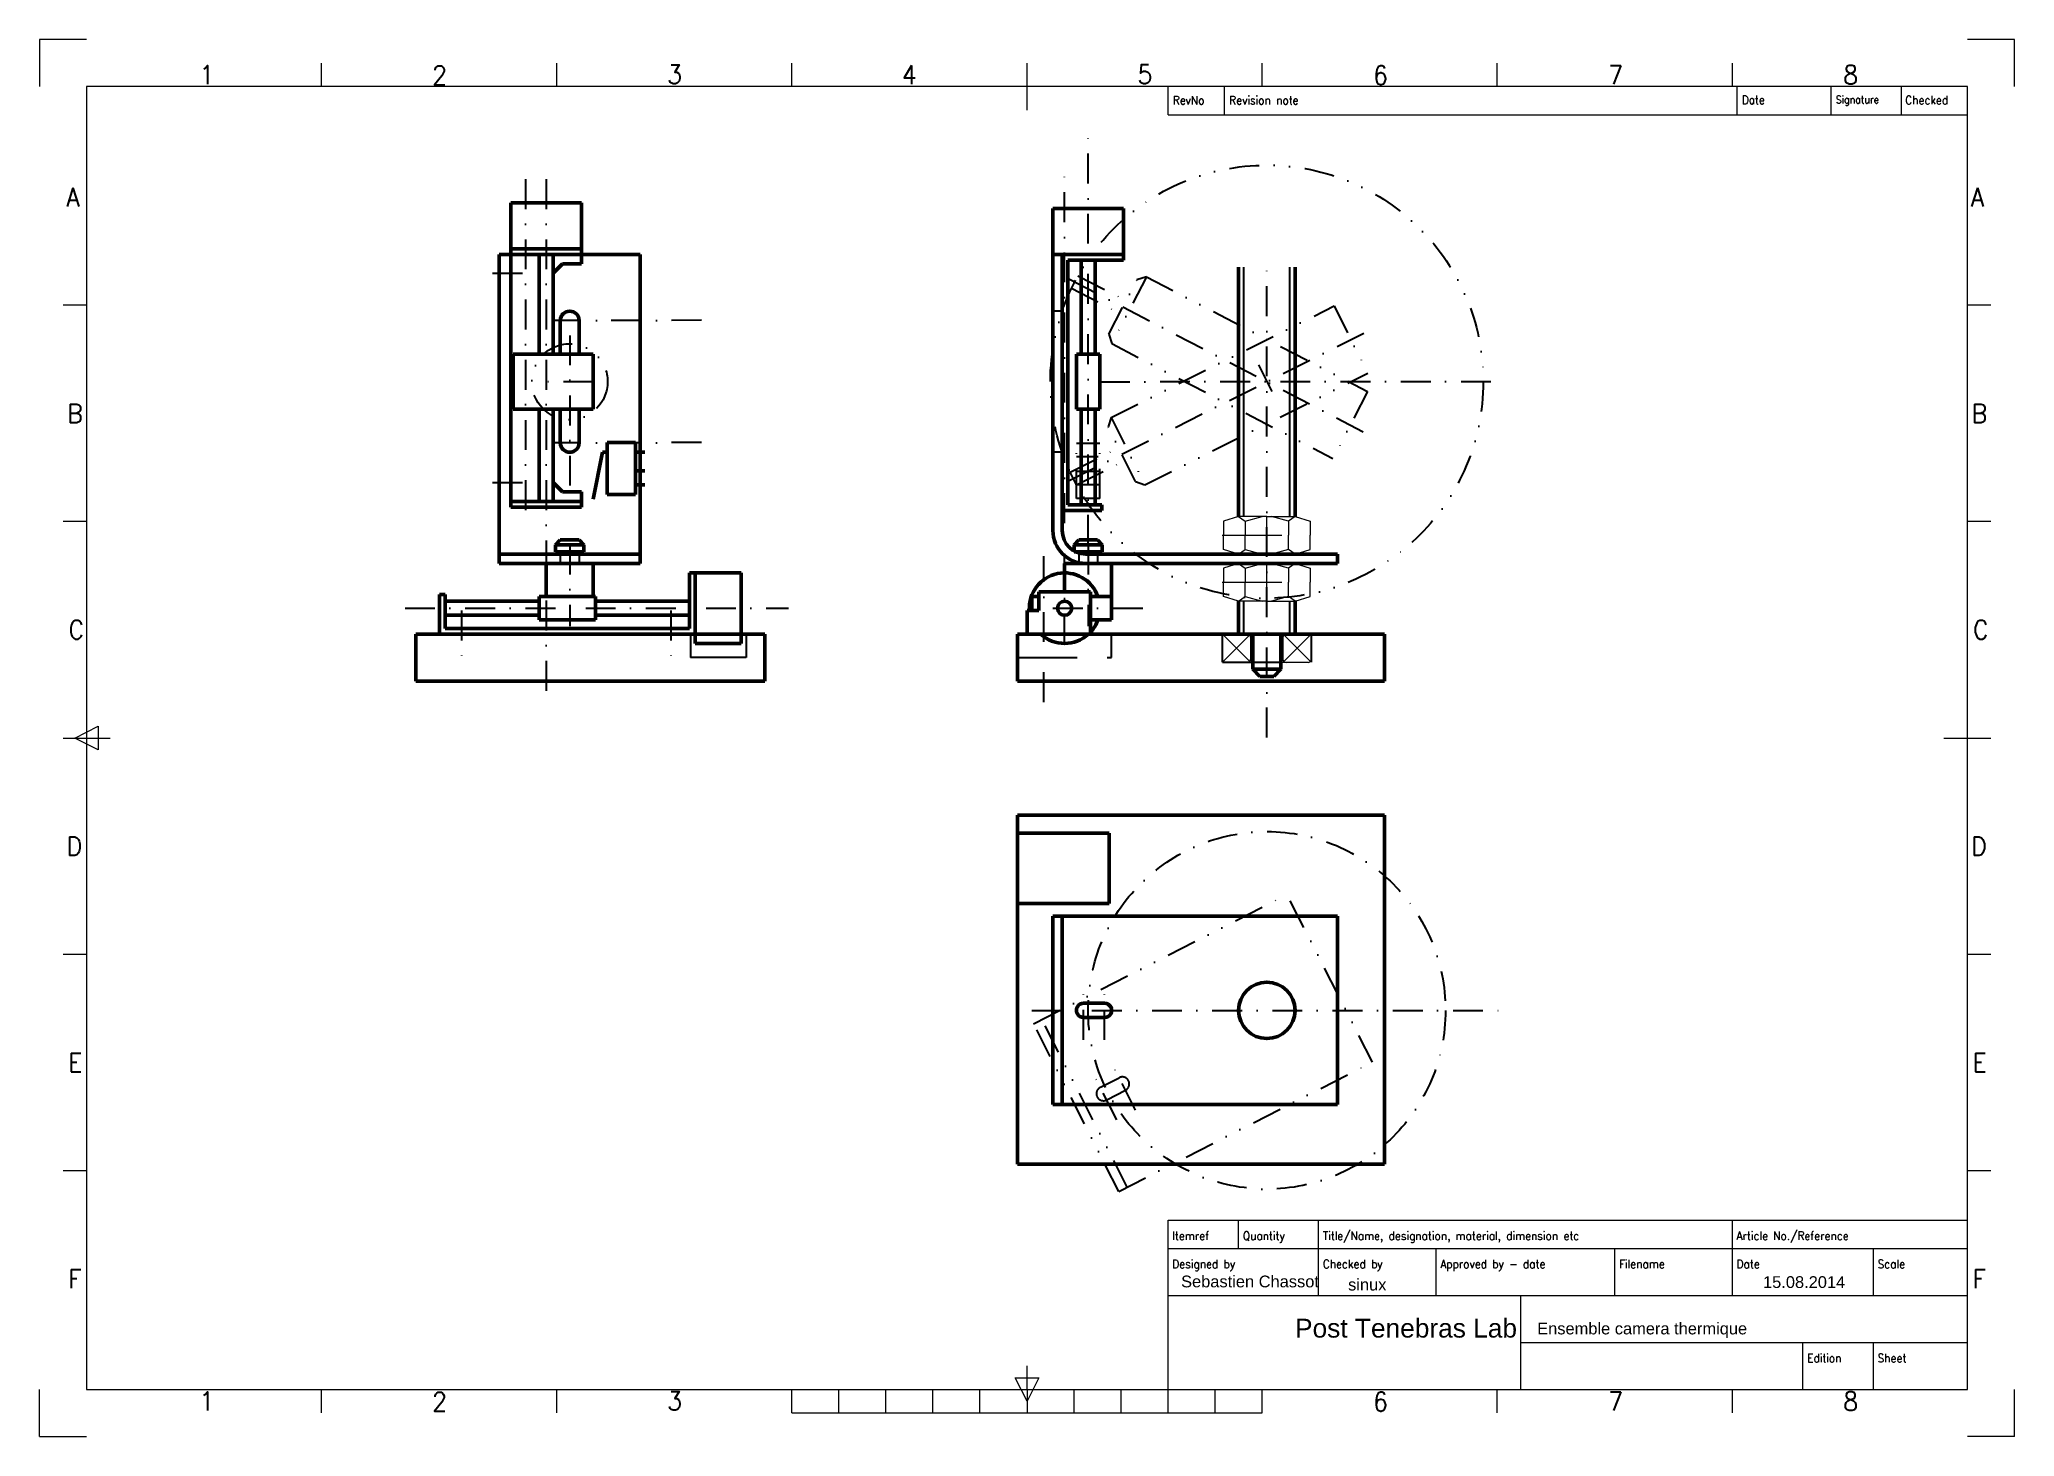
# Model space of a CAD drawing. Header units: millimetres. Extents: x 0 to 420, y 0 to 297.
import ezdxf

# ---------------------------------------------------------------- set-up
doc = ezdxf.new("R2010")
doc.units = ezdxf.units.MM
for name, pattern in [('DASHDOT', [25.4, 12.7, -6.35, 0, -6.35]), ('DASHDOT2', [12.7, 6.35, -3.175, 0, -3.175]), ('DASHED', [19.05, 12.7, -6.35]), ('DIVIDE2', [15.875, 6.35, -3.175, 0, -3.175, 0, -3.175])]:
    doc.linetypes.add(name, pattern=pattern)
doc.layers.get('0').update_dxf_attribs({"linetype": 'CONTINUOUS', "lineweight": 25, "true_color": 0xffffff})
for name, color, linetype, lineweight, true_color in [('_stretch_lr_8', 2, 'DASHDOT', 5, 0xffff00), ('AUXILIARY', 12, 'DASHDOT', 5, 0xa50000), ('axes', 2, 'DASHDOT2', 25, 0xffff00), ('continu', 3, 'CONTINUOUS', 50, 0x00ff00), ('CONTOUR', 7, 'CONTINUOUS', 5, 0xffffff), ('cot', 2, 'CONTINUOUS', 25, 0xffff00), ('FRAME050', 6, 'CONTINUOUS', 25, 0xff00ff), ('FRAME070', 5, 'CONTINUOUS', 0, 0x0000ff), ('FRAME200', 8, 'CONTINUOUS', 0, 0x7f7f7f), ('hidden', 2, 'DASHED', 25, 0xffff00), ('phantom', 2, 'DIVIDE2', 25, 0xffff00), ('SOLID', 7, 'CONTINUOUS', 0, 0xffffff)]:
    doc.layers.add(name, color=color, linetype=linetype, lineweight=lineweight, true_color=true_color)
doc.styles.add('textstyle45', font='')
doc.styles.add('textstyle46', font='')
doc.styles.add('textstyle47', font='')
doc.styles.add('textstyle48', font='')
doc.styles.add('textstyle49', font='')
doc.styles.add('textstyle50', font='')
doc.styles.add('textstyle51', font='')
doc.styles.add('textstyle52', font='')
doc.styles.add('textstyle53', font='')
doc.styles.add('textstyle54', font='')
doc.styles.add('textstyle55', font='')
doc.styles.add('textstyle56', font='')
doc.styles.add('textstyle57', font='')
doc.styles.add('textstyle58', font='')
doc.styles.add('textstyle59', font='')
doc.styles.add('textstyle60', font='')
doc.styles.add('textstyle61', font='')
doc.styles.add('textstyle62', font='')
doc.styles.add('textstyle63', font='')
doc.styles.add('textstyle64', font='')
doc.styles.add('textstyle65', font='')
doc.styles.add('textstyle66', font='')
doc.styles.add('textstyle67', font='')
doc.styles.add('textstyle68', font='')
doc.styles.add('textstyle69', font='')
doc.styles.add('textstyle70', font='')
doc.styles.add('textstyle71', font='')
doc.styles.add('textstyle72', font='')
doc.styles.add('textstyle73', font='')
doc.styles.add('textstyle74', font='')
doc.styles.add('textstyle75', font='')
doc.styles.add('textstyle76', font='')
doc.styles.add('textstyle77', font='')
doc.styles.add('textstyle78', font='')
doc.styles.add('textstyle79', font='')
doc.styles.add('textstyle80', font='')
doc.styles.add('textstyle81', font='')
doc.styles.add('textstyle82', font='')
doc.styles.add('textstyle83', font='')
doc.styles.add('textstyle84', font='')
doc.styles.add('textstyle85', font='')
doc.styles.add('textstyle86', font='')
doc.styles.add('textstyle87', font='')
doc.styles.add('textstyle88', font='')
doc.styles.add('textstyle89', font='')
doc.styles.add('textstyle90', font='')
doc.styles.add('textstyle91', font='')
doc.styles.add('textstyle92', font='')
doc.styles.get('textstyle45').set_extended_font_data('Standard')
doc.styles.get('textstyle46').set_extended_font_data('Standard')
doc.styles.get('textstyle47').set_extended_font_data('Standard')
doc.styles.get('textstyle48').set_extended_font_data('Standard')
doc.styles.get('textstyle49').set_extended_font_data('Standard')
doc.styles.get('textstyle50').set_extended_font_data('Standard')
doc.styles.get('textstyle51').set_extended_font_data('Standard')
doc.styles.get('textstyle52').set_extended_font_data('Standard')
doc.styles.get('textstyle53').set_extended_font_data('Standard')
doc.styles.get('textstyle54').set_extended_font_data('Standard')
doc.styles.get('textstyle55').set_extended_font_data('Standard')
doc.styles.get('textstyle56').set_extended_font_data('Standard')
doc.styles.get('textstyle57').set_extended_font_data('Standard')
doc.styles.get('textstyle58').set_extended_font_data('Standard')
doc.styles.get('textstyle59').set_extended_font_data('Standard')
doc.styles.get('textstyle60').set_extended_font_data('Standard')
doc.styles.get('textstyle61').set_extended_font_data('Standard')
doc.styles.get('textstyle62').set_extended_font_data('Standard')
doc.styles.get('textstyle63').set_extended_font_data('Standard')
doc.styles.get('textstyle64').set_extended_font_data('Standard')
doc.styles.get('textstyle65').set_extended_font_data('Standard')
doc.styles.get('textstyle66').set_extended_font_data('Standard')
doc.styles.get('textstyle67').set_extended_font_data('Standard')
doc.styles.get('textstyle68').set_extended_font_data('Standard')
doc.styles.get('textstyle69').set_extended_font_data('Standard')
doc.styles.get('textstyle70').set_extended_font_data('Standard')
doc.styles.get('textstyle71').set_extended_font_data('Standard')
doc.styles.get('textstyle72').set_extended_font_data('Standard')
doc.styles.get('textstyle73').set_extended_font_data('Standard')
doc.styles.get('textstyle74').set_extended_font_data('Standard')
doc.styles.get('textstyle75').set_extended_font_data('Standard')
doc.styles.get('textstyle76').set_extended_font_data('Standard')
doc.styles.get('textstyle77').set_extended_font_data('Standard')
doc.styles.get('textstyle78').set_extended_font_data('Standard')
doc.styles.get('textstyle79').set_extended_font_data('Standard')
doc.styles.get('textstyle80').set_extended_font_data('Standard')
doc.styles.get('textstyle81').set_extended_font_data('Standard')
doc.styles.get('textstyle82').set_extended_font_data('Standard')
doc.styles.get('textstyle83').set_extended_font_data('Standard')
doc.styles.get('textstyle84').set_extended_font_data('Standard')
doc.styles.get('textstyle85').set_extended_font_data('Standard')
doc.styles.get('textstyle86').set_extended_font_data('Standard')
doc.styles.get('textstyle87').set_extended_font_data('Standard')
doc.styles.get('textstyle88').set_extended_font_data('Helvetica')
doc.styles.get('textstyle89').set_extended_font_data('Helvetica')
doc.styles.get('textstyle90').set_extended_font_data('Helvetica')
doc.styles.get('textstyle91').set_extended_font_data('Helvetica')
doc.styles.get('textstyle92').set_extended_font_data('Helvetica')

# ---------------------------------------------------------------- blocks, each defined once
blk = doc.blocks.new('iso_en_a3')
at = {"layer": 'FRAME050', "color": 0, "linetype": 'CONTINUOUS', "lineweight": 0}
for p, q in [((60, 287), (60, 292)), ((110, 287), (110, 292)), ((160, 287), (160, 292)), ((210, 282), (210, 292)), ((260, 287), (260, 292)), ((310, 287), (310, 292)), ((360, 287), (360, 292)), ((10, 240.5), (5, 240.5)), ((415, 240.5), (410, 240.5)), ((10, 194.5), (5, 194.5)), ((415, 194.5), (410, 194.5)), ((5, 148.5), (15, 148.5)), ((7.5, 148.5), (12.5, 151)), ((12.5, 146), (7.5, 148.5)), ((12.5, 151), (12.5, 146)), ((405, 148.5), (415, 148.5)), ((10, 102.5), (5, 102.5)), ((415, 102.5), (410, 102.5)), ((10, 56.5), (5, 56.5)), ((415, 56.5), (410, 56.5)), ((210, 10), (210, 15)), ((60, 5), (60, 10)), ((110, 5), (110, 10)), ((160, 5), (160, 10)), ((170, 5), (170, 10)), ((180, 5), (180, 10)), ((190, 5), (190, 10)), ((200, 5), (200, 10)), ((210, 7.5), (207.5, 12.5)), ((207.5, 12.5), (212.5, 12.5)), ((212.5, 12.5), (210, 7.5)), ((210, 10), (210, 5)), ((220, 5), (220, 10)), ((230, 5), (230, 10)), ((240, 5), (240, 10)), ((250, 5), (250, 10)), ((260, 5), (260, 10)), ((310, 5), (310, 10)), ((360, 5), (360, 10)), ((160, 5), (260, 5))]:
    blk.add_line(p, q, dxfattribs=at)
at = {"layer": 'FRAME070', "color": 0, "linetype": 'CONTINUOUS', "lineweight": 0}
for p, q in [((410, 287), (10, 287)), ((10, 287), (10, 10)), ((240, 281), (240, 287)), ((252, 281), (252, 287)), ((361, 281), (361, 287)), ((381, 281), (381, 287)), ((396, 281), (396, 287)), ((410, 10), (410, 287)), ((240, 281), (410, 281)), ((240, 46), (410, 46)), ((240, 40), (240, 46)), ((255, 40), (255, 46)), ((272, 40), (272, 46)), ((360, 40), (360, 46)), ((240, 40), (410, 40)), ((240, 10), (240, 40)), ((272, 30), (272, 40)), ((297, 30), (297, 40)), ((335, 30), (335, 40)), ((360, 30), (360, 40)), ((390, 30), (390, 40)), ((240, 30), (410, 30)), ((315, 10), (315, 30)), ((315, 20), (410, 20)), ((375, 10), (375, 20)), ((390, 10), (390, 20)), ((10, 10), (410, 10))]:
    blk.add_line(p, q, dxfattribs=at)
at = {"layer": 'FRAME200', "color": 0, "linetype": 'CONTINUOUS', "lineweight": 0}
for p, q in [((10, 297), (0, 297)), ((0, 297), (0, 287)), ((420, 297), (410, 297)), ((420, 287), (420, 297)), ((0, 0), (0, 10)), ((420, 0), (420, 10)), ((0, 0), (10, 0)), ((420, 0), (410, 0))]:
    blk.add_line(p, q, dxfattribs=at)
at = {"color": 0, "linetype": 'CONTINUOUS', "lineweight": 0, "width": 100, "attachment_point": 1}
for s, insert, char_height, style in [('RevNo', (241, 284.982877), 1.8, 'textstyle46'), ('Revision note', (253, 284.982877), 1.8, 'textstyle47'), ('Date', (362, 285.074015), 1.8, 'textstyle50'), ('Signature', (382, 285.028446), 1.6, 'textstyle48'), ('Checked', (396.764012, 285.028446), 1.8, 'textstyle49'), ('Itemref', (240.90424, 43.576266), 1.8, 'textstyle51'), ('Quantity', (255.90424, 43.576266), 1.8, 'textstyle52'), ('Title/Name, designation, material, dimension etc', (272.90424, 43.576266), 1.8, 'textstyle58'), ('Article No./Reference', (360.90424, 43.576266), 1.8, 'textstyle59'), ('Designed by', (240.90424, 37.576266), 1.8, 'textstyle53'), ('Checked by', (272.90424, 37.576266), 1.8, 'textstyle54'), ('Approved by - date', (297.90424, 37.576266), 1.8, 'textstyle55'), ('Filename', (335.90424, 37.576266), 1.8, 'textstyle56'), ('Date', (360.90424, 37.576266), 1.8, 'textstyle57'), ('Scale', (390.90424, 37.576266), 1.8, 'textstyle60'), ('Edition', (375.90424, 17.576266), 1.8, 'textstyle61'), ('Sheet', (390.90424, 17.576266), 1.8, 'textstyle62')]:
    blk.add_mtext(s, dxfattribs=dict(at, insert=insert, char_height=char_height, style=style))
at = {"layer": 'FRAME050', "color": 0, "linetype": 'CONTINUOUS', "lineweight": 0, "char_height": 4, "width": 100, "attachment_point": 7}
for s, insert, style in [('1', (34, 287.5), 'textstyle76'), ('2', (83.530669, 287.399606), 'textstyle75'), ('3', (133.517157, 287.582843), 'textstyle77'), ('4', (183.4, 287.5), 'textstyle78'), ('5', (233.517157, 287.582843), 'textstyle79'), ('6', (283.620472, 287.410236), 'textstyle80'), ('7', (333.6, 287.5), 'textstyle81'), ('8', (383.6, 287.5), 'textstyle82'), ('A', (5.7, 261.5), 'textstyle63'), ('A', (410.7, 261.5), 'textstyle69'), ('B', (5.9, 215.5), 'textstyle64'), ('B', (410.9, 215.5), 'textstyle70'), ('C', (6.193198, 169.5), 'textstyle65'), ('C', (411.193198, 169.5), 'textstyle71'), ('D', (5.786091, 123.5), 'textstyle66'), ('D', (410.786091, 123.5), 'textstyle72'), ('E', (6.1, 77.5), 'textstyle67'), ('E', (411.1, 77.5), 'textstyle73'), ('F', (6.1, 31.5), 'textstyle68'), ('F', (411.1, 31.5), 'textstyle74'), ('1', (34, 5.5), 'textstyle83'), ('2', (83.530669, 5.399606), 'textstyle85'), ('3', (133.517157, 5.582843), 'textstyle84'), ('6', (283.620472, 5.410236), 'textstyle87'), ('7', (333.6, 5.5), 'textstyle86'), ('8', (383.6, 5.5), 'textstyle45')]:
    blk.add_mtext(s, dxfattribs=dict(at, insert=insert, style=style))
blk = doc.blocks.new('M10')
at = {"layer": '_stretch_lr_8', "color": 2, "linetype": 'DASHDOT', "lineweight": 0, "true_color": 0xffff00}
blk.add_line((0, 9.5), (0, -9.5), dxfattribs=at)
at = {"layer": 'AUXILIARY', "color": 12, "linetype": 'DASHDOT', "lineweight": 0, "true_color": 0xa50000}
blk.add_line((-4, 0), (4, 0), dxfattribs=at)
at = {"layer": 'CONTOUR', "color": 0, "linetype": 'CONTINUOUS', "lineweight": 0}
for p, q in [((-4, 6), (-3, 9.237604)), ((-3, 9.237604), (0, 9.237604)), ((3, 9.237604), (0, 9.237604)), ((4, 6), (3, 9.237604)), ((-4, 0), (-4, 6)), ((-4, 6), (-3, 4.618802)), ((-3, 4.618802), (-4, 1)), ((-3, 4.618802), (0, 4.618802)), ((3, 4.618802), (0, 4.618802)), ((4, 6), (3, 4.618802)), ((3, 4.618802), (4, 1)), ((4, 0), (4, 6)), ((-4, 0), (-4, -6)), ((4, 0), (4, -6)), ((-3, -4.618802), (-4, -1)), ((3, -4.618802), (4, -1)), ((-4, -6), (-3, -4.618802)), ((-4, -6), (-3, -9.237604)), ((-3, -4.618802), (0, -4.618802)), ((3, -4.618802), (0, -4.618802)), ((4, -6), (3, -4.618802)), ((4, -6), (3, -9.237604)), ((-3, -9.237604), (0, -9.237604)), ((3, -9.237604), (0, -9.237604))]:
    blk.add_line(p, q, dxfattribs=at)
blk = doc.blocks.new('608')
at = {"layer": 'SOLID', "color": 0, "linetype": 'CONTINUOUS', "lineweight": 0}
for p, q in [((0, 10.2), (0, -10.2)), ((0.234315, 4.234315), (6.765685, 10.765685)), ((0.234315, 10.765685), (6.765685, 4.234315)), ((0.8, 11), (6.2, 11)), ((7, 10.2), (7, -10.2)), ((0.8, 4), (6.2, 4)), ((0.234315, -10.765685), (6.765685, -4.234315)), ((0.234315, -4.234315), (6.765685, -10.765685)), ((0.8, -4), (6.2, -4)), ((0.8, -11), (6.2, -11))]:
    blk.add_line(p, q, dxfattribs=at)
for centre, start, end in [((0.8, 10.2), 90, 180), ((6.2, 10.2), 0, 90), ((0.8, 4.8), 180, 270), ((6.2, 4.8), 270, 0), ((0.8, -4.8), 90, 180), ((6.2, -4.8), 0, 90), ((0.8, -10.2), 180, 270), ((6.2, -10.2), 270, 0)]:
    blk.add_arc(centre, 0.8, start, end, dxfattribs=at)

msp = doc.modelspace()

# ---------------------------------------------------------------- linework, layer by layer
at = {"layer": 'axes'}
for p, q in [((223, 189.6), (223, 276.01)), ((103.35, 267.3), (103.35, 194.3)), ((107.75, 267.3), (107.75, 157.08)), ((218, 168.6), (218, 268.6)), ((261, 148.6), (261, 248.6)), ((96.35, 247.3), (105.75, 247.3)), ((219.03, 246.04), (282.3, 213.19)), ((140.75, 237.3), (109.05, 237.25)), ((112.75, 234.1), (112.75, 201.6)), ((218.7, 203.1), (282.47, 234.98)), ((259.21, 227.83), (262.79, 220.67)), ((117.75, 224.25), (107.75, 224.25)), ((225.5, 224.25), (309.5, 224.3)), ((140.75, 211.3), (109.05, 211.25)), ((96.35, 202.8), (105.75, 202.8)), ((112.75, 189.6), (112.75, 172.3)), ((223, 189.6), (223, 172.3)), ((213.6, 156.12), (213.6, 187.18)), ((77.75, 176.1), (159.25, 176.1)), ((89.75, 175.6), (89.75, 163.8)), ((134.25, 175.6), (134.25, 163.8)), ((215.5, 176.1), (234.87, 176.1)), ((218, 170.6), (218, 170.3)), ((222.03, 84.36), (222.03, 96.06)), ((226.5, 84.36), (226.5, 96.06)), ((211, 90.6), (311, 90.6))]:
    msp.add_line(p, q, dxfattribs=at)
msp.add_circle((261, 90.6), 38, dxfattribs=at)
at = {"layer": 'continu'}
for p, q in [((100.25, 262.3), (100.25, 197.6)), ((100.25, 262.3), (115.25, 262.3)), ((115.25, 262.3), (115.25, 249.3)), ((230.5, 261.1), (215.5, 261.1)), ((215.5, 251.3), (215.5, 261.1)), ((230.5, 250.1), (230.5, 261.1)), ((100.25, 252.5), (115.25, 252.5)), ((97.75, 251.3), (97.75, 185.6)), ((97.75, 251.3), (127.75, 251.3)), ((106.25, 251.3), (106.25, 230.1)), ((109.25, 251.3), (109.25, 230.1)), ((111.25, 249.3), (109.25, 247.3)), ((111.25, 249.3), (115.25, 249.3)), ((127.75, 251.3), (127.75, 185.6)), ((215.5, 192.6), (215.5, 251.3)), ((230.5, 251.3), (215.5, 251.3)), ((217.5, 192.6), (217.5, 251.3)), ((217.5, 196.9), (217.5, 251.3)), ((230.5, 250.1), (218.7, 250.1)), ((218.7, 198.1), (218.7, 250.1)), ((221.5, 230.1), (221.5, 250.1)), ((224.5, 230.1), (224.5, 250.1)), ((255, 195.6), (255, 248.6)), ((267, 195.6), (267, 248.6)), ((110.75, 237.25), (110.75, 230.1)), ((114.75, 237.25), (114.75, 230.1)), ((100.75, 230.1), (100.75, 218.4)), ((100.75, 230.1), (117.75, 230.1)), ((117.75, 230.1), (117.75, 218.4)), ((220.5, 218.4), (220.5, 230.1)), ((225.5, 230.1), (220.5, 230.1)), ((225.5, 218.4), (225.5, 230.1)), ((100.75, 218.4), (117.75, 218.4)), ((106.25, 218.4), (106.25, 198.8)), ((109.25, 218.4), (109.25, 198.8)), ((110.75, 218.4), (110.75, 211.25)), ((114.75, 218.4), (114.75, 211.25)), ((225.5, 218.4), (220.5, 218.4)), ((221.5, 198.1), (221.5, 218.4)), ((224.5, 198.1), (224.5, 218.4)), ((120.75, 200.3), (120.75, 211.3)), ((120.75, 211.3), (126.75, 211.3)), ((126.75, 211.3), (126.75, 200.3)), ((119.75, 209.3), (117.75, 199.3)), ((120.75, 209.3), (119.75, 209.3)), ((126.75, 209.3), (128.75, 209.3)), ((111.25, 200.8), (109.25, 202.8)), ((126.75, 205.3), (128.75, 205.3)), ((126.75, 202.3), (128.75, 202.3)), ((100.25, 198.8), (115.25, 198.8)), ((100.25, 197.6), (115.25, 197.6)), ((111.25, 200.8), (115.25, 200.8)), ((115.25, 200.8), (115.25, 197.6)), ((126.75, 200.3), (120.75, 200.3)), ((225.9, 198.1), (218.7, 198.1)), ((225.9, 196.9), (225.9, 198.1)), ((225.9, 196.9), (217.5, 196.9)), ((110.75, 190.6), (109.75, 189.6)), ((109.75, 189.6), (109.75, 188.1)), ((115.75, 189.6), (109.75, 189.6)), ((110.75, 190.6), (114.75, 190.6)), ((114.75, 190.6), (115.75, 189.6)), ((115.75, 189.6), (115.75, 188.1)), ((221, 190.6), (220, 189.6)), ((220, 189.6), (220, 188.1)), ((226, 189.6), (220, 189.6)), ((221, 190.6), (225, 190.6)), ((225, 190.6), (226, 189.6)), ((226, 189.6), (226, 188.1)), ((97.75, 187.6), (127.75, 187.6)), ((97.75, 185.6), (127.75, 185.6)), ((107.75, 185.6), (107.75, 178.6)), ((109.75, 188.1), (115.75, 188.1)), ((110.75, 187.6), (110.75, 188.1)), ((114.75, 187.6), (114.75, 188.1)), ((117.75, 185.6), (117.75, 178.6)), ((218, 185.6), (218, 179.6)), ((228, 185.6), (218, 185.6)), ((220, 188.1), (226, 188.1)), ((221, 187.6), (221, 188.1)), ((222.5, 187.6), (276, 187.6)), ((222.5, 185.6), (276, 185.6)), ((225, 187.6), (225, 188.1)), ((228, 185.6), (228, 178.6)), ((276, 185.6), (276, 187.6)), ((138.25, 183.6), (138.25, 171.8)), ((138.25, 183.6), (149.25, 183.6)), ((139.45, 183.6), (139.45, 168.6)), ((149.25, 183.6), (149.25, 168.6)), ((85.05, 179), (85.05, 170.6)), ((85.05, 179), (86.25, 179)), ((86.25, 179), (86.25, 171.8)), ((86.25, 177.6), (106.25, 177.6)), ((106.25, 178.6), (118.25, 178.6)), ((106.25, 178.6), (106.25, 173.6)), ((118.25, 178.6), (118.25, 173.6)), ((118.25, 177.6), (138.25, 177.6)), ((211, 178.6), (211, 175.6)), ((211, 178.6), (212.5, 178.6)), ((212.5, 179.6), (223.5, 179.6)), ((212.5, 175.6), (212.5, 179.6)), ((223.5, 170.6), (223.5, 179.6)), ((223.5, 178.6), (228, 178.6)), ((228, 178.6), (228, 173.6)), ((255, 170.6), (255, 177.6)), ((267, 170.6), (267, 177.6)), ((86.25, 174.6), (106.25, 174.6)), ((106.25, 173.6), (118.25, 173.6)), ((118.25, 174.6), (138.25, 174.6)), ((210, 170.6), (210, 175.6)), ((210, 175.6), (212.5, 175.6)), ((223.5, 173.6), (228, 173.6)), ((80.05, 170.6), (139.45, 170.6)), ((80.05, 170.6), (80.05, 160.6)), ((86.25, 171.8), (138.25, 171.8)), ((139.45, 170.6), (154.25, 170.6)), ((139.45, 168.6), (149.25, 168.6)), ((154.25, 170.6), (154.25, 160.6)), ((208, 170.6), (286, 170.6)), ((208, 160.6), (208, 170.6)), ((258, 163.1), (258, 170.6)), ((264, 163.1), (264, 170.6)), ((286, 160.6), (286, 170.6)), ((154.25, 160.6), (80.05, 160.6)), ((208, 160.6), (286, 160.6)), ((258, 163.1), (259.5, 161.6)), ((264, 163.1), (258, 163.1)), ((259.5, 161.6), (262.5, 161.6)), ((262.5, 161.6), (264, 163.1)), ((208, 132.1), (286, 132.1)), ((208, 57.9), (208, 132.1)), ((286, 57.9), (286, 132.1)), ((208, 128.3), (227.5, 128.3)), ((208, 113.3), (208, 128.3)), ((227.5, 128.3), (227.5, 113.3)), ((227.5, 113.3), (208, 113.3)), ((215.5, 110.6), (276, 110.6)), ((215.5, 70.6), (215.5, 110.6)), ((217.5, 70.6), (217.5, 110.6)), ((276, 70.6), (276, 110.6)), ((222.03, 92.1), (226.5, 92.1)), ((222.03, 89.1), (226.5, 89.1)), ((215.5, 70.6), (276, 70.6)), ((208, 57.9), (286, 57.9))]:
    msp.add_line(p, q, dxfattribs=at)
for centre, radius in [((218, 176.1), 1.5), ((261, 90.6), 6)]:
    msp.add_circle(centre, radius, dxfattribs=at)
for centre, radius, start, end in [((112.75, 237.25), 2, 0, 180), ((112.75, 211.25), 2, 180, 0), ((222.5, 192.6), 7, 180, 270), ((222.5, 192.6), 5, 180, 270), ((218, 176.1), 7.5, 19.4712, 183.8226), ((218, 176.1), 7.5, 317.1666, 340.5288), ((218, 176.1), 7.5, 227.1666, 312.8334), ((222, 90.6), 1.5, 88.8981, 271.1019), ((226.5, 90.6), 1.5, 269.9964, 90.0036)]:
    msp.add_arc(centre, radius, start, end, dxfattribs=at)
at = {"layer": 'cot'}
for p, q in [((256.1, 195.6), (256.1, 248.6)), ((265.9, 195.6), (265.9, 248.6)), ((256.1, 170.6), (256.1, 177.6)), ((265.9, 170.6), (265.9, 177.6))]:
    msp.add_line(p, q, dxfattribs=at)
at = {"layer": 'hidden'}
for p, q in [((217.5, 239.25), (215.5, 239.25)), ((217.5, 209.25), (215.5, 209.25)), ((110.75, 187.6), (110.75, 185.6)), ((114.75, 187.6), (114.75, 185.6)), ((221, 187.6), (221, 185.6)), ((225, 187.6), (225, 185.6)), ((138.45, 170.6), (138.45, 165.6)), ((150.25, 170.6), (150.25, 165.6)), ((228, 165.6), (228, 170.6)), ((251.54, 164.6), (251.54, 170.6)), ((270.48, 164.6), (270.48, 170.6)), ((150.25, 165.6), (138.45, 165.6)), ((208, 165.6), (228, 165.6)), ((251.54, 164.6), (270.48, 164.6))]:
    msp.add_line(p, q, dxfattribs=at)
at = {"layer": 'phantom'}
for p, q in [((219.46, 244.13), (229.69, 238.81)), ((220.84, 246.79), (231.07, 241.48)), ((227.39, 234.38), (233.37, 245.91)), ((235.4, 246.55), (228.03, 232.35)), ((235.4, 246.55), (233.37, 245.91)), ((235.4, 246.55), (282.44, 222.14)), ((227.91, 216.65), (275.31, 240.35)), ((275.31, 240.35), (282.47, 226.04)), ((227.39, 234.38), (228.03, 232.35)), ((228.03, 232.35), (275.06, 207.93)), ((235.06, 202.34), (282.47, 226.04)), ((282.44, 222.14), (275.06, 207.93)), ((227.91, 216.65), (227.24, 214.63)), ((233.05, 203.01), (227.24, 214.63)), ((227.91, 216.65), (235.06, 202.34)), ((219.16, 205.01), (229.47, 210.16)), ((225.5, 211.1), (220.5, 211.1)), ((220.5, 199.4), (220.5, 211.1)), ((225.5, 199.4), (225.5, 211.1)), ((225.16, 208.3), (220.5, 208.3)), ((220.5, 202.32), (230.81, 207.48)), ((220.5, 202.32), (219.16, 205.01)), ((220.5, 205.25), (225.5, 205.25)), ((225.5, 202.32), (220.52, 202.33)), ((233.05, 203.01), (235.06, 202.34)), ((225.5, 199.4), (220.5, 199.4)), ((211.38, 87.76), (265.29, 115.23)), ((283.44, 79.59), (265.29, 115.23)), ((231.32, 53.03), (213.16, 88.67)), ((229.54, 52.12), (211.38, 87.76)), ((233.09, 69.38), (227.78, 79.81)), ((229.11, 67.35), (223.8, 77.78)), ((225.6, 74.24), (229.58, 76.27)), ((229.54, 52.12), (283.44, 79.59)), ((226.96, 71.57), (230.94, 73.6))]:
    msp.add_line(p, q, dxfattribs=at)
for centre, radius in [((261, 224.25), 46.03), ((112.75, 224.25), 8.06), ((261, 90.6), 6)]:
    msp.add_circle(centre, radius, dxfattribs=at)
for centre, start, end in [((230.26, 74.94), 296.9964, 117.0036), ((226.25, 72.89), 115.8981, 298.1019)]:
    msp.add_arc(centre, 1.5, start, end, dxfattribs=at)

# ---------------------------------------------------------------- block references
at = {"layer": 'continu', "rotation": 90}
for p in [(261, 191.6), (261, 181.6)]:
    msp.add_blockref('M10', p, dxfattribs=at)
at = {"layer": 'continu', "xscale": 0.86, "yscale": 0.86, "rotation": -90}
msp.add_blockref('608', (261, 170.6), dxfattribs=at)
at = {"layer": 'FRAME050'}
msp.add_blockref('iso_en_a3', (0, 0), dxfattribs=at)

# ---------------------------------------------------------------- texts
at = {"layer": 'FRAME050', "attachment_point": 4}
for s, insert, char_height, style in [('Sebastien Chassot', (242.77, 32.94), 2.5, 'textstyle88'), ('sinux', (278.28, 32.27), 2.5, 'textstyle89'), ('15.08.2014', (366.52, 32.81), 2.5, 'textstyle90'), ('Post Tenebras Lab', (267, 23), 4, 'textstyle92'), ('Ensemble camera thermique', (318.5, 22.58), 2.5, 'textstyle91')]:
    msp.add_mtext(s, dxfattribs=dict(at, insert=insert, char_height=char_height, style=style))

doc.saveas('drawing.dxf')
